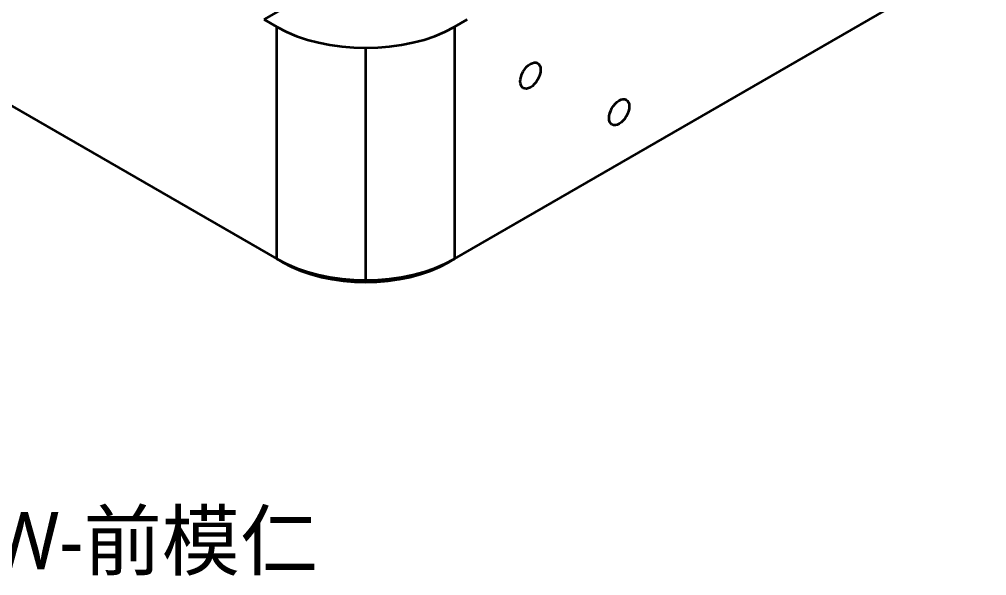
# Model space of a CAD drawing. Header units: millimetres. Extents: x 158 to 1533, y 732 to 1642.
# Drawn here: x 1253.2 to 1523.1, y 733.7 to 888.8 of the extents above; entities that cross this region are included whole.
import ezdxf

# ---------------------------------------------------------------- set-up
doc = ezdxf.new("R2010")
doc.units = ezdxf.units.MM
doc.layers.add('1', color=7, linetype='Continuous', true_color=0xffffff)
doc.layers.add('core', color=7, linetype='Continuous', lineweight=20)

msp = doc.modelspace()

# ---------------------------------------------------------------- linework, layer by layer
at = {"layer": '1', "color": 7, "linetype": 'Continuous', "lineweight": 35}
for p, q in [((1374.612, 821.987), (1523.104, 907.719)), ((1321.548, 888.817), (1340.642, 899.841)), ((1321.548, 888.817), (1325.114, 886.758)), ((1374.612, 886.758), (1378.178, 888.817)), ((1325.114, 821.987), (1325.114, 886.758)), ((1374.612, 886.758), (1374.612, 821.987)), ((1349.863, 816.068), (1349.863, 880.839)), ((1248.84, 866.024), (1325.114, 821.987)), ((1326.65, 821.1), (1325.114, 821.987)), ((1373.076, 821.1), (1374.612, 821.987))]:
    msp.add_line(p, q, dxfattribs=at)
for centre, major_axis, start_param, end_param in [((1349.863, 901.047), (-35, 0), 0.7853982, 2.3561945), ((1349.863, 836.275), (-35, 0), 0.7853982, 2.3561945), ((1349.863, 834.502), (32.828, 0), 3.9269908, 5.4977871)]:
    msp.add_ellipse(centre, major_axis=major_axis, ratio=0.5773503, start_param=start_param, end_param=end_param, dxfattribs=at)
for centre in [(1395.825, 873.122), (1420.574, 862.916)]:
    msp.add_ellipse(centre, major_axis=(-2, -3.464), ratio=0.5773503, dxfattribs=at)

# ---------------------------------------------------------------- texts
at = {"layer": 'core', "lineweight": 18, "insert": (1188.347, 751.429), "char_height": 16, "attachment_point": 1}
msp.add_mtext_dynamic_manual_height_columns('{\\fMicrosoft YaHei|b0|i0|c134|p34;LD-30W-前模仁}', width=296.05193, gutter_width=1, heights=[0], dxfattribs=at)

doc.saveas('drawing.dxf')
